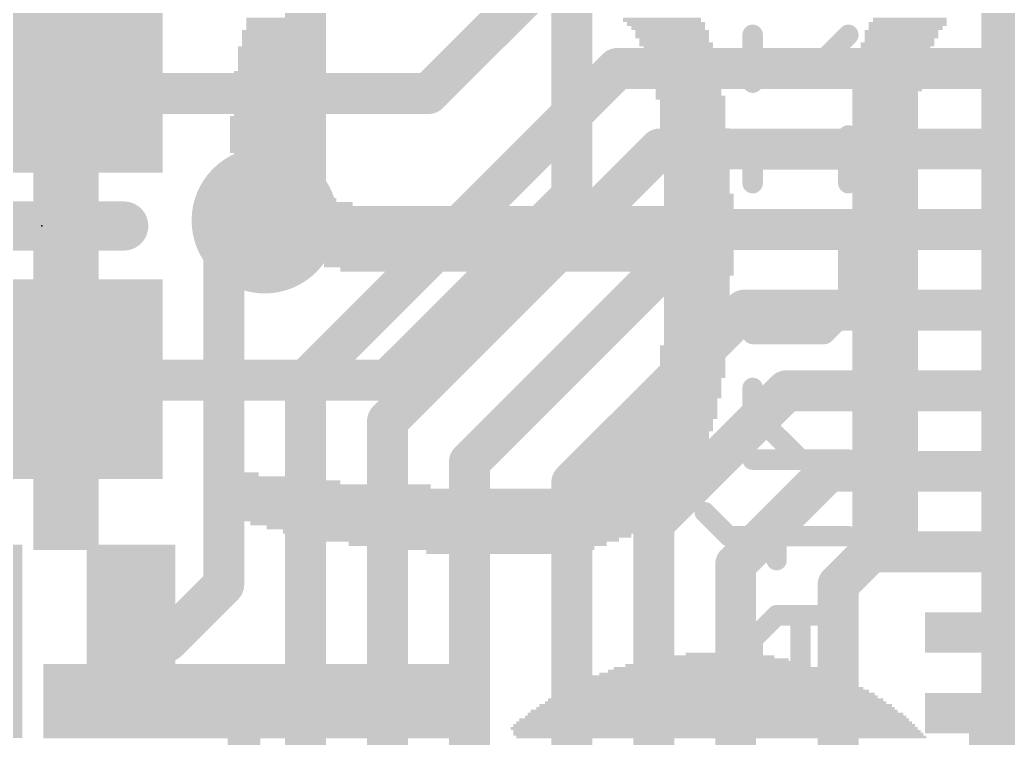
# Model space of a CAD drawing. Extents: x -0.4 to 51.3, y -0.4 to 23.4.
# Drawn here: x 14.23 to 20.36, y 8.45 to 12.9 of the extents above; entities that cross this region are included whole.
import ezdxf

# ---------------------------------------------------------------- set-up
doc = ezdxf.new("R2010")
doc.units = 0
for name, color, linetype in [('1', 12, 'CONTINUOUS'), ('16', 132, 'CONTINUOUS'), ('18', 110, 'CONTINUOUS'), ('21', 40, 'CONTINUOUS'), ('22', 6, 'CONTINUOUS'), ('23', 40, 'CONTINUOUS')]:
    doc.layers.add(name, color=color, linetype=linetype)

# ---------------------------------------------------------------- blocks, each defined once
blk = doc.blocks.new('RECT')
blk.add_solid([(-0.5, -0.5), (0.5, -0.5), (-0.5, 0.5), (0.5, 0.5)])
blk = doc.blocks.new('ROUNDV')
at = {"const_width": 0.5}
blk.add_lwpolyline([(0, -0.25, 1), (0, 0.25, 1), (0, -0.25)], format="xyb", dxfattribs=at)

msp = doc.modelspace()

# ---------------------------------------------------------------- linework, layer by layer
at = {"layer": '1', "const_width": 0.254}
for points in [[(16.764, 12.446), (17.46, 13.142)], [(14.366, 12.574), (13.843, 13.097)], [(14.366, 12.574), (14.494, 12.446)], [(17.9356, 12.6016), (16.002, 10.668)], [(20.2432, 12.6016), (17.9356, 12.6016)], [(14.494, 12.446), (16.764, 12.446)], [(18.1976, 12.1016), (16.51, 10.414)], [(20.2432, 12.1016), (18.1976, 12.1016)], [(15.494, 11.4046), (15.748, 11.6586)], [(17.018, 10.16), (18.4596, 11.6016)], [(18.4596, 11.6016), (20.2432, 11.6016)], [(15.494, 9.398), (15.494, 11.4046)], [(17.653, 10.033), (18.7216, 11.1016)], [(18.7216, 11.1016), (20.2432, 11.1016)], [(13.97, 10.674), (14.366, 10.674)], [(16.002, 10.668), (16.002, 4.826)], [(18.9836, 10.6016), (18.161, 9.779)], [(20.2432, 10.6016), (18.9836, 10.6016)], [(16.51, 10.414), (16.51, 5.08)], [(17.018, 5.334), (17.018, 10.16)], [(18.669, 9.525), (19.2456, 10.1016)], [(19.2456, 10.1016), (20.2432, 10.1016)], [(17.653, 5.461), (17.653, 10.033)], [(18.161, 9.779), (18.161, 5.715)], [(19.5076, 9.6016), (19.304, 9.398)], [(20.2432, 9.6016), (19.5076, 9.6016)], [(18.669, 5.969), (18.669, 9.525)], [(15.1431, 9.0471), (15.494, 9.398)], [(19.304, 9.398), (19.304, 6.477)], [(20.2432, 9.1016), (22.3096, 9.1016)], [(14.92, 9.0471), (15.1431, 9.0471)], [(20.2432, 8.6016), (20.2432, 7.6968)]]:
    msp.add_lwpolyline(points, dxfattribs=at)
at = {"layer": '1', "const_width": 0.127}
for points in [[(14.4109, 12.6189, 1), (14.3211, 12.5291)], [(17.9356, 12.6651, 1), (17.9356, 12.5381)], [(17.9805, 12.5567, 1), (17.8907, 12.6465)], [(20.2432, 12.5381, 1), (20.2432, 12.6651)], [(14.3211, 12.5291, 1), (14.4109, 12.6189)], [(14.494, 12.5095, 1), (14.494, 12.3825)], [(16.764, 12.3825, 1), (16.764, 12.5095)], [(14.4491, 12.4011, 1), (14.5389, 12.4909)], [(16.7191, 12.4909, 1), (16.8089, 12.4011)], [(18.1976, 12.1651, 1), (18.1976, 12.0381)], [(18.2425, 12.0567, 1), (18.1527, 12.1465)], [(20.2432, 12.0381, 1), (20.2432, 12.1651)], [(15.7929, 11.6137, 1), (15.7031, 11.7035)], [(18.4596, 11.6651, 1), (18.4596, 11.5381)], [(18.5045, 11.5567, 1), (18.4147, 11.6465)], [(20.2432, 11.5381, 1), (20.2432, 11.6651)], [(15.5575, 11.4046, 1), (15.4305, 11.4046)], [(15.4491, 11.4495, 1), (15.5389, 11.3597)], [(18.7216, 11.1651, 1), (18.7216, 11.0381)], [(18.7665, 11.0567, 1), (18.6767, 11.1465)], [(20.2432, 11.0381, 1), (20.2432, 11.1651)], [(14.366, 10.6105, 1), (14.366, 10.7375)], [(16.0655, 10.668, 1), (15.9385, 10.668)], [(15.9571, 10.7129, 1), (16.0469, 10.6231)], [(18.9836, 10.6651, 1), (18.9836, 10.5381)], [(19.0285, 10.5567, 1), (18.9387, 10.6465)], [(20.2432, 10.5381, 1), (20.2432, 10.6651)], [(16.5735, 10.414, 1), (16.4465, 10.414)], [(16.4651, 10.4589, 1), (16.5549, 10.3691)], [(17.0815, 10.16, 1), (16.9545, 10.16)], [(16.9731, 10.2049, 1), (17.0629, 10.1151)], [(19.2456, 10.1651, 1), (19.2456, 10.0381)], [(19.2905, 10.0567, 1), (19.2007, 10.1465)], [(20.2432, 10.0381, 1), (20.2432, 10.1651)], [(17.7165, 10.033, 1), (17.5895, 10.033)], [(17.6081, 10.0779, 1), (17.6979, 9.9881)], [(18.2245, 9.779, 1), (18.0975, 9.779)], [(18.1161, 9.8239, 1), (18.2059, 9.7341)], [(19.5076, 9.6651, 1), (19.5076, 9.5381)], [(19.5525, 9.5567, 1), (19.4627, 9.6465)], [(20.2432, 9.5381, 1), (20.2432, 9.6651)], [(18.7325, 9.525, 1), (18.6055, 9.525)], [(18.6241, 9.5699, 1), (18.7139, 9.4801)], [(15.5389, 9.3531, 1), (15.4491, 9.4429)], [(19.3675, 9.398, 1), (19.2405, 9.398)], [(19.2591, 9.4429, 1), (19.3489, 9.3531)], [(15.4305, 9.398, 1), (15.5575, 9.398)], [(20.2432, 9.1651, 1), (20.2432, 9.0381)], [(14.92, 9.1106, 1), (14.92, 8.9836)], [(15.0982, 9.092, 1), (15.188, 9.0022)], [(15.1431, 8.9836, 1), (15.1431, 9.1106)], [(20.3067, 8.6016, 1), (20.1797, 8.6016)]]:
    msp.add_lwpolyline(points, format="xyb", dxfattribs=at)
at = {"layer": '16', "const_width": 0.254}
for points in [[(16.002, 17.018), (16.002, 11.9126)], [(17.653, 11.811), (17.653, 16.891)], [(20.32, 14.986), (20.32, 7.62)], [(16.002, 11.9126), (15.748, 11.6586)], [(16.51, 10.668), (17.653, 11.811)], [(14.224, 10.668), (13.335, 11.557)], [(16.51, 10.668), (14.224, 10.668)]]:
    msp.add_lwpolyline(points, dxfattribs=at)
at = {"layer": '16', "const_width": 0.127}
for points in [[(16.0469, 11.8677, 1), (15.9571, 11.9575)], [(15.9385, 11.9126, 1), (16.0655, 11.9126)], [(17.6979, 11.7661, 1), (17.6081, 11.8559)], [(17.5895, 11.811, 1), (17.7165, 11.811)], [(15.7031, 11.7035, 1), (15.7929, 11.6137)], [(14.224, 10.7315, 1), (14.224, 10.6045)], [(16.51, 10.6045, 1), (16.51, 10.7315)], [(14.1791, 10.6231, 1), (14.2689, 10.7129)], [(16.4651, 10.7129, 1), (16.5549, 10.6231)]]:
    msp.add_lwpolyline(points, format="xyb", dxfattribs=at)
at = {"layer": '21'}
for points, const_width in [([(18.7743, 12.5133), (18.7743, 12.8098)], 0.127), ([(19.2192, 12.6615), (19.3675, 12.8098)], 0.127), ([(18.626, 12.6615), (19.2192, 12.6615)], 0.127), ([(19.3675, 11.8896), (19.3675, 12.1862)], 0.127), ([(18.3294, 12.0379), (18.4777, 12.0379)], 0.127), ([(18.7743, 11.8896), (18.7743, 12.0379)], 0.127), ([(18.7743, 12.0379), (19.3675, 12.0379)], 0.127), ([(14.874, 11.624), (13.858, 11.624)], 0.3048), ([(19.3675, 11.5472), (18.7743, 11.5472)], 0.127), ([(19.3675, 11.1023), (19.3675, 11.5472)], 0.127), ([(19.2192, 10.9541), (19.3675, 11.1023)], 0.127), ([(18.7743, 10.9541), (19.2192, 10.9541)], 0.127), ([(18.7743, 10.471), (18.7743, 10.6193)], 0.127), ([(19.0709, 10.1745), (18.7743, 10.471)], 0.127), ([(19.3675, 10.1745), (18.7743, 10.1745)], 0.127), ([(18.626, 9.6991), (18.4777, 9.8474)], 0.127), ([(18.9226, 9.5508), (18.9226, 9.8474)], 0.127), ([(19.3675, 9.6991), (18.626, 9.6991)], 0.127), ([(18.7743, 9.0601), (18.9226, 9.2084)], 0.127), ([(18.9226, 9.2084), (19.3675, 9.2084)], 0.127), ([(19.0709, 8.7636), (19.0709, 9.2084)], 0.127), ([(19.3675, 9.2084), (19.3675, 8.7636)], 0.127), ([(18.7743, 8.7636), (18.7743, 9.0601)], 0.127), ([(19.2192, 8.6153), (19.0709, 8.7636)], 0.127), ([(19.3675, 8.7636), (19.2192, 8.6153)], 0.127), ([(15.62, 6.947), (15.62, 8.547)], 0.2032)]:
    msp.add_lwpolyline(points, dxfattribs=dict(at, const_width=const_width))
for points, const_width in [([(18.8061, 12.8098, 1), (18.7426, 12.8098)], 0.0635), ([(19.39, 12.7874, 1), (19.345, 12.8323)], 0.0635), ([(18.626, 12.6933, 1), (18.626, 12.6298)], 0.0635), ([(19.1968, 12.684, 1), (19.2417, 12.6391)], 0.0635), ([(19.2192, 12.6298, 1), (19.2192, 12.6933)], 0.0635), ([(18.7426, 12.5133, 1), (18.8061, 12.5133)], 0.0635), ([(19.3992, 12.1862, 1), (19.3358, 12.1862)], 0.0635), ([(18.3294, 12.0696, 1), (18.3294, 12.0061)], 0.0635), ([(18.4777, 12.0061, 1), (18.4777, 12.0696)], 0.0635), ([(18.8061, 12.0379, 1), (18.7426, 12.0379)], 0.0635), ([(18.7743, 12.0696, 1), (18.7743, 12.0061)], 0.0635), ([(19.3675, 12.0061, 1), (19.3675, 12.0696)], 0.0635), ([(18.7426, 11.8896, 1), (18.8061, 11.8896)], 0.0635), ([(19.3358, 11.8896, 1), (19.3992, 11.8896)], 0.0635), ([(14.874, 11.5478, 1), (14.874, 11.7002)], 0.1524), ([(18.7743, 11.579, 1), (18.7743, 11.5155)], 0.0635), ([(19.3992, 11.5472, 1), (19.3358, 11.5472)], 0.0635), ([(19.3675, 11.5155, 1), (19.3675, 11.579)], 0.0635), ([(19.39, 11.0799, 1), (19.345, 11.1248)], 0.0635), ([(19.3358, 11.1023, 1), (19.3992, 11.1023)], 0.0635), ([(18.7743, 10.9858, 1), (18.7743, 10.9223)], 0.0635), ([(19.1968, 10.9765, 1), (19.2417, 10.9316)], 0.0635), ([(19.2192, 10.9223, 1), (19.2192, 10.9858)], 0.0635), ([(18.8061, 10.6193, 1), (18.7426, 10.6193)], 0.0635), ([(18.7426, 10.471, 1), (18.8061, 10.471)], 0.0635), ([(18.7968, 10.4935, 1), (18.7519, 10.4486)], 0.0635), ([(18.7743, 10.2062, 1), (18.7743, 10.1427)], 0.0635), ([(19.3675, 10.1427, 1), (19.3675, 10.2062)], 0.0635), ([(19.0485, 10.152, 1), (19.0934, 10.1969)], 0.0635), ([(18.5002, 9.8698, 1), (18.4553, 9.8249)], 0.0635), ([(18.9544, 9.8474, 1), (18.8909, 9.8474)], 0.0635), ([(18.626, 9.7308, 1), (18.626, 9.6673)], 0.0635), ([(18.6036, 9.6766, 1), (18.6485, 9.7215)], 0.0635), ([(19.3675, 9.6673, 1), (19.3675, 9.7308)], 0.0635), ([(18.8909, 9.5508, 1), (18.9544, 9.5508)], 0.0635), ([(18.9226, 9.2402, 1), (18.9226, 9.1767)], 0.0635), ([(18.9451, 9.186, 1), (18.9002, 9.2309)], 0.0635), ([(19.1027, 9.2084, 1), (19.0392, 9.2084)], 0.0635), ([(19.3992, 9.2084, 1), (19.3358, 9.2084)], 0.0635), ([(19.3675, 9.1767, 1), (19.3675, 9.2402)], 0.0635), ([(18.8061, 9.0601, 1), (18.7426, 9.0601)], 0.0635), ([(18.7519, 9.0826, 1), (18.7968, 9.0377)], 0.0635), ([(18.7426, 8.7636, 1), (18.8061, 8.7636)], 0.0635), ([(19.0934, 8.786, 1), (19.0485, 8.7411)], 0.0635), ([(19.0392, 8.7636, 1), (19.1027, 8.7636)], 0.0635), ([(19.3358, 8.7636, 1), (19.3992, 8.7636)], 0.0635), ([(19.39, 8.7411, 1), (19.345, 8.786)], 0.0635), ([(15.6708, 8.547, 1), (15.5692, 8.547)], 0.1016), ([(19.1968, 8.6377, 1), (19.2417, 8.5928)], 0.0635), ([(19.1968, 8.5928, 1), (19.2417, 8.6377)], 0.0635)]:
    msp.add_lwpolyline(points, format="xyb", dxfattribs=dict(at, const_width=const_width))
at = {"layer": '23'}
msp.add_point((14.366, 11.624), dxfattribs=at)

# ---------------------------------------------------------------- block references
at = {"layer": '1'}
for p, xscale, yscale, rotation in [((14.366, 12.574), 1.24, 1.5, 270), ((14.366, 10.674), 1.24, 1.5, 270), ((13.97, 9.0471), 0.55, 1.2, 180), ((14.92, 9.0471), 0.55, 1.2, 180)]:
    msp.add_blockref('RECT', p, dxfattribs=dict(at, xscale=xscale, yscale=yscale, rotation=rotation))
at = {"layer": '1', "xscale": 0.8, "yscale": 0.25}
for p in [(20.2432, 12.6016), (20.2432, 12.1016), (20.2432, 11.6016), (20.2432, 11.1016), (20.2432, 10.6016), (20.2432, 10.1016), (20.2432, 9.6016), (20.2432, 9.1016), (20.2432, 8.6016)]:
    msp.add_blockref('RECT', p, dxfattribs=at)
at = {"layer": '18', "xscale": 0.9064, "yscale": 0.9064}
msp.add_blockref('ROUNDV', (15.748, 11.6586), dxfattribs=at)
msp.add_blockref('ROUNDV', (15.748, 11.6586), dxfattribs=at)
at = {"layer": '22', "rotation": 180}
for p, xscale, yscale in [((14.2748, 12.9032), 0.889, 0.0254), ((14.3002, 12.8778), 0.8382, 0.0254), ((15.875, 12.9032), 0.4826, 0.0254), ((15.8623, 12.8778), 0.4572, 0.0254), ((18.2118, 12.9032), 0.4826, 0.0254), ((18.2372, 12.8778), 0.4826, 0.0254), ((19.7358, 12.8778), 0.4826, 0.0254), ((19.7485, 12.9032), 0.4572, 0.0254), ((14.3256, 12.8524), 0.7874, 0.0254), ((14.351, 12.827), 0.7366, 0.0254), ((14.3891, 12.8016), 0.6604, 0.0254), ((15.8369, 12.827), 0.4572, 0.0254), ((15.8369, 12.8016), 0.4572, 0.0254), ((15.8623, 12.8524), 0.4572, 0.0254), ((18.2499, 12.8524), 0.4572, 0.0254), ((18.2753, 12.827), 0.4572, 0.0254), ((18.2753, 12.8016), 0.4572, 0.0254), ((19.6977, 12.827), 0.4572, 0.0254), ((19.6977, 12.8016), 0.4572, 0.0254), ((19.7231, 12.8524), 0.4572, 0.0254), ((14.4145, 12.7762), 0.6096, 0.0254), ((14.4399, 12.7508), 0.5588, 0.0254), ((15.8242, 12.7762), 0.4318, 0.0254), ((15.8242, 12.7508), 0.4318, 0.0254), ((18.288, 12.7762), 0.4318, 0.0254), ((18.3007, 12.7508), 0.4572, 0.0254), ((19.6723, 12.7508), 0.4572, 0.0254), ((19.685, 12.7762), 0.4318, 0.0254), ((14.4653, 12.7254), 0.508, 0.0254), ((14.4907, 12.7), 0.4572, 0.0254), ((15.7988, 12.7254), 0.4318, 0.0254), ((15.7988, 12.7), 0.4318, 0.0254), ((18.3134, 12.7254), 0.4318, 0.0254), ((18.3134, 12.7), 0.4318, 0.0254), ((19.6596, 12.7254), 0.4318, 0.0254), ((19.6596, 12.7), 0.4318, 0.0254), ((14.5161, 12.6746), 0.4064, 0.0254), ((14.5161, 12.6492), 0.4064, 0.0254), ((14.5161, 12.6238), 0.4064, 0.0254), ((15.7988, 12.6746), 0.4318, 0.0254), ((15.7861, 12.6492), 0.4064, 0.0254), ((15.7861, 12.6238), 0.4064, 0.0254), ((18.3261, 12.6746), 0.4064, 0.0254), ((18.3388, 12.6492), 0.4318, 0.0254), ((18.3388, 12.6238), 0.4318, 0.0254), ((19.6342, 12.6492), 0.4318, 0.0254), ((19.6342, 12.6238), 0.4318, 0.0254), ((19.6469, 12.6746), 0.4064, 0.0254), ((14.5161, 12.5984), 0.4064, 0.0254), ((14.5161, 12.573), 0.4064, 0.0254), ((15.7734, 12.573), 0.4318, 0.0254), ((15.7861, 12.5984), 0.4064, 0.0254), ((18.3515, 12.5984), 0.4064, 0.0254), ((18.3515, 12.573), 0.4064, 0.0254), ((19.6215, 12.5984), 0.4064, 0.0254), ((19.6215, 12.573), 0.4064, 0.0254), ((14.5161, 12.5476), 0.4064, 0.0254), ((14.5161, 12.5222), 0.4064, 0.0254), ((14.5161, 12.4968), 0.4064, 0.0254), ((15.7734, 12.5476), 0.4318, 0.0254), ((15.7734, 12.5222), 0.4318, 0.0254), ((15.7607, 12.4968), 0.4064, 0.0254), ((18.3642, 12.5476), 0.4318, 0.0254), ((18.3769, 12.5222), 0.4064, 0.0254), ((18.3769, 12.4968), 0.4064, 0.0254), ((19.6088, 12.5476), 0.4318, 0.0254), ((19.6088, 12.5222), 0.4318, 0.0254), ((19.6088, 12.4968), 0.4318, 0.0254), ((14.5161, 12.4714), 0.4064, 0.0254), ((14.5161, 12.446), 0.4064, 0.0254), ((15.7607, 12.4714), 0.4064, 0.0254), ((15.7607, 12.446), 0.4064, 0.0254), ((18.3769, 12.4714), 0.4064, 0.0254), ((18.3769, 12.446), 0.4064, 0.0254), ((19.6088, 12.4714), 0.4318, 0.0254), ((19.5961, 12.446), 0.4064, 0.0254), ((14.5161, 12.4206), 0.4064, 0.0254), ((14.5161, 12.3952), 0.4064, 0.0254), ((15.7607, 12.4206), 0.4064, 0.0254), ((15.7607, 12.3952), 0.4064, 0.0254), ((18.3896, 12.4206), 0.4318, 0.0254), ((18.4023, 12.3952), 0.4064, 0.0254), ((19.5961, 12.4206), 0.4064, 0.0254), ((19.5961, 12.3952), 0.4064, 0.0254), ((14.5161, 12.3698), 0.4064, 0.0254), ((14.5161, 12.3444), 0.4064, 0.0254), ((14.5161, 12.319), 0.4064, 0.0254), ((15.7607, 12.3698), 0.4064, 0.0254), ((15.7607, 12.3444), 0.4064, 0.0254), ((15.7607, 12.319), 0.4064, 0.0254), ((18.4023, 12.3698), 0.4064, 0.0254), ((18.4023, 12.3444), 0.4064, 0.0254), ((18.4023, 12.319), 0.4064, 0.0254), ((19.5961, 12.3698), 0.4064, 0.0254), ((19.5961, 12.3444), 0.4064, 0.0254), ((19.5961, 12.319), 0.4064, 0.0254), ((14.5161, 12.2936), 0.4064, 0.0254), ((14.5161, 12.2682), 0.4064, 0.0254), ((15.748, 12.2936), 0.4318, 0.0254), ((15.748, 12.2682), 0.4318, 0.0254), ((18.4023, 12.2936), 0.4064, 0.0254), ((18.4023, 12.2682), 0.4064, 0.0254), ((19.5961, 12.2936), 0.4064, 0.0254), ((19.5961, 12.2682), 0.4064, 0.0254), ((14.5161, 12.2428), 0.4064, 0.0254), ((14.5161, 12.2174), 0.4064, 0.0254), ((14.5161, 12.192), 0.4064, 0.0254), ((15.748, 12.2428), 0.4318, 0.0254), ((15.748, 12.2174), 0.4318, 0.0254), ((15.748, 12.192), 0.4318, 0.0254), ((18.4023, 12.2428), 0.4064, 0.0254), ((18.415, 12.2174), 0.4318, 0.0254), ((18.4277, 12.192), 0.4064, 0.0254), ((19.5961, 12.2428), 0.4064, 0.0254), ((19.5961, 12.2174), 0.4064, 0.0254), ((19.5961, 12.192), 0.4064, 0.0254), ((14.5161, 12.1666), 0.4064, 0.0254), ((14.5161, 12.1412), 0.4064, 0.0254), ((15.748, 12.1666), 0.4318, 0.0254), ((15.748, 12.1412), 0.4318, 0.0254), ((18.4277, 12.1666), 0.4064, 0.0254), ((18.4277, 12.1412), 0.4064, 0.0254), ((19.5961, 12.1666), 0.4064, 0.0254), ((19.5961, 12.1412), 0.4064, 0.0254), ((14.5161, 12.1158), 0.4064, 0.0254), ((14.5161, 12.0904), 0.4064, 0.0254), ((14.5161, 12.065), 0.4064, 0.0254), ((15.748, 12.1158), 0.4318, 0.0254), ((15.748, 12.0904), 0.4318, 0.0254), ((15.7607, 12.065), 0.4064, 0.0254), ((18.4277, 12.1158), 0.4064, 0.0254), ((18.4277, 12.0904), 0.4064, 0.0254), ((18.4277, 12.065), 0.4064, 0.0254), ((19.5961, 12.1158), 0.4064, 0.0254), ((19.5961, 12.0904), 0.4064, 0.0254), ((19.5961, 12.065), 0.4064, 0.0254), ((14.5161, 12.0396), 0.4064, 0.0254), ((14.5161, 12.0142), 0.4064, 0.0254), ((15.7607, 12.0396), 0.4064, 0.0254), ((15.7607, 12.0142), 0.4064, 0.0254), ((18.4277, 12.0396), 0.4064, 0.0254), ((18.4277, 12.0142), 0.4064, 0.0254), ((19.5961, 12.0396), 0.4064, 0.0254), ((19.5961, 12.0142), 0.4064, 0.0254), ((14.5161, 11.9888), 0.4064, 0.0254), ((14.5161, 11.9634), 0.4064, 0.0254), ((15.7734, 11.9888), 0.4318, 0.0254), ((15.7734, 11.9634), 0.4318, 0.0254), ((18.4277, 11.9888), 0.4064, 0.0254), ((18.4277, 11.9634), 0.4064, 0.0254), ((19.5961, 11.9888), 0.4064, 0.0254), ((19.5961, 11.9634), 0.4064, 0.0254), ((14.5161, 11.938), 0.4064, 0.0254), ((14.5161, 11.9126), 0.4064, 0.0254), ((14.5161, 11.8872), 0.4064, 0.0254), ((15.7861, 11.938), 0.4572, 0.0254), ((15.7861, 11.9126), 0.4572, 0.0254), ((15.8115, 11.8872), 0.4572, 0.0254), ((18.4277, 11.938), 0.4064, 0.0254), ((18.4277, 11.9126), 0.4064, 0.0254), ((18.4277, 11.8872), 0.4064, 0.0254), ((19.5961, 11.938), 0.4064, 0.0254), ((19.5961, 11.9126), 0.4064, 0.0254), ((19.5961, 11.8872), 0.4064, 0.0254), ((14.5161, 11.8618), 0.4064, 0.0254), ((14.5161, 11.8364), 0.4064, 0.0254), ((15.8242, 11.8618), 0.4826, 0.0254), ((15.8369, 11.8364), 0.508, 0.0254), ((18.4277, 11.8618), 0.4064, 0.0254), ((18.4277, 11.8364), 0.4064, 0.0254), ((19.5961, 11.8618), 0.4064, 0.0254), ((19.5961, 11.8364), 0.4064, 0.0254), ((14.5161, 11.811), 0.4064, 0.0254), ((14.5161, 11.7856), 0.4064, 0.0254), ((14.5161, 11.7602), 0.4064, 0.0254), ((15.875, 11.811), 0.5334, 0.0254), ((15.9004, 11.7856), 0.5842, 0.0254), ((15.9512, 11.7602), 0.6858, 0.0254), ((18.4404, 11.811), 0.4318, 0.0254), ((18.4404, 11.7856), 0.4318, 0.0254), ((18.4404, 11.7602), 0.4318, 0.0254), ((19.5961, 11.811), 0.4064, 0.0254), ((19.5961, 11.7856), 0.4064, 0.0254), ((19.5961, 11.7602), 0.4064, 0.0254), ((14.5161, 11.7348), 0.4064, 0.0254), ((14.5161, 11.7094), 0.4064, 0.0254), ((17.145, 11.7348), 3.0226, 0.0254), ((17.145, 11.7094), 3.0226, 0.0254), ((19.5961, 11.7348), 0.4064, 0.0254), ((19.5961, 11.7094), 0.4064, 0.0254), ((14.5161, 11.684), 0.4064, 0.0254), ((14.5161, 11.6586), 0.4064, 0.0254), ((17.1577, 11.684), 2.9972, 0.0254), ((17.1577, 11.6586), 2.9972, 0.0254), ((19.5961, 11.684), 0.4064, 0.0254), ((19.5961, 11.6586), 0.4064, 0.0254), ((14.5161, 11.6332), 0.4064, 0.0254), ((14.5161, 11.6078), 0.4064, 0.0254), ((14.5161, 11.5824), 0.4064, 0.0254), ((17.1704, 11.6332), 2.9718, 0.0254), ((17.1831, 11.6078), 2.9464, 0.0254), ((17.1958, 11.5824), 2.921, 0.0254), ((19.5961, 11.6332), 0.4064, 0.0254), ((19.5961, 11.6078), 0.4064, 0.0254), ((19.5961, 11.5824), 0.4064, 0.0254), ((14.5161, 11.557), 0.4064, 0.0254), ((14.5161, 11.5316), 0.4064, 0.0254), ((17.2085, 11.557), 2.8956, 0.0254), ((17.2212, 11.5316), 2.8702, 0.0254), ((19.5961, 11.557), 0.4064, 0.0254), ((19.5961, 11.5316), 0.4064, 0.0254), ((14.5161, 11.5062), 0.4064, 0.0254), ((14.5161, 11.4808), 0.4064, 0.0254), ((14.5161, 11.4554), 0.4064, 0.0254), ((17.2339, 11.5062), 2.8448, 0.0254), ((17.2593, 11.4808), 2.794, 0.0254), ((17.2847, 11.4554), 2.7432, 0.0254), ((19.5961, 11.5062), 0.4064, 0.0254), ((19.5961, 11.4808), 0.4064, 0.0254), ((19.5961, 11.4554), 0.4064, 0.0254), ((14.5161, 11.43), 0.4064, 0.0254), ((14.5161, 11.4046), 0.4064, 0.0254), ((17.3101, 11.43), 2.6924, 0.0254), ((17.3355, 11.4046), 2.6416, 0.0254), ((19.5961, 11.43), 0.4064, 0.0254), ((19.5961, 11.4046), 0.4064, 0.0254), ((14.5161, 11.3792), 0.4064, 0.0254), ((14.5161, 11.3538), 0.4064, 0.0254), ((14.5161, 11.3284), 0.4064, 0.0254), ((17.3863, 11.3792), 2.54, 0.0254), ((17.4371, 11.3538), 2.4384, 0.0254), ((18.4404, 11.3284), 0.4318, 0.0254), ((19.5961, 11.3792), 0.4064, 0.0254), ((19.5961, 11.3538), 0.4064, 0.0254), ((19.5961, 11.3284), 0.4064, 0.0254), ((14.5161, 11.303), 0.4064, 0.0254), ((14.5161, 11.2776), 0.4064, 0.0254), ((18.4277, 11.303), 0.4064, 0.0254), ((18.4277, 11.2776), 0.4064, 0.0254), ((19.5961, 11.303), 0.4064, 0.0254), ((19.5961, 11.2776), 0.4064, 0.0254), ((14.5161, 11.2522), 0.4064, 0.0254), ((14.5161, 11.2268), 0.4064, 0.0254), ((18.4277, 11.2522), 0.4064, 0.0254), ((18.4277, 11.2268), 0.4064, 0.0254), ((19.5961, 11.2522), 0.4064, 0.0254), ((19.5961, 11.2268), 0.4064, 0.0254), ((14.5161, 11.2014), 0.4064, 0.0254), ((14.5161, 11.176), 0.4064, 0.0254), ((14.5161, 11.1506), 0.4064, 0.0254), ((18.4277, 11.2014), 0.4064, 0.0254), ((18.4277, 11.176), 0.4064, 0.0254), ((18.4277, 11.1506), 0.4064, 0.0254), ((19.5961, 11.2014), 0.4064, 0.0254), ((19.5961, 11.176), 0.4064, 0.0254), ((19.5961, 11.1506), 0.4064, 0.0254), ((14.5161, 11.1252), 0.4064, 0.0254), ((14.5161, 11.0998), 0.4064, 0.0254), ((18.4277, 11.1252), 0.4064, 0.0254), ((18.4277, 11.0998), 0.4064, 0.0254), ((19.5961, 11.1252), 0.4064, 0.0254), ((19.5961, 11.0998), 0.4064, 0.0254), ((14.5161, 11.0744), 0.4064, 0.0254), ((14.5161, 11.049), 0.4064, 0.0254), ((14.5161, 11.0236), 0.4064, 0.0254), ((18.4277, 11.0744), 0.4064, 0.0254), ((18.4277, 11.049), 0.4064, 0.0254), ((18.4277, 11.0236), 0.4064, 0.0254), ((19.5961, 11.0744), 0.4064, 0.0254), ((19.5961, 11.049), 0.4064, 0.0254), ((19.5961, 11.0236), 0.4064, 0.0254), ((14.5161, 10.9982), 0.4064, 0.0254), ((14.5161, 10.9728), 0.4064, 0.0254), ((18.4277, 10.9982), 0.4064, 0.0254), ((18.4277, 10.9728), 0.4064, 0.0254), ((19.5961, 10.9982), 0.4064, 0.0254), ((19.5961, 10.9728), 0.4064, 0.0254), ((14.5161, 10.9474), 0.4064, 0.0254), ((14.5161, 10.922), 0.4064, 0.0254), ((18.4277, 10.9474), 0.4064, 0.0254), ((18.4277, 10.922), 0.4064, 0.0254), ((19.5961, 10.9474), 0.4064, 0.0254), ((19.5961, 10.922), 0.4064, 0.0254), ((14.5161, 10.8966), 0.4064, 0.0254), ((14.5161, 10.8712), 0.4064, 0.0254), ((14.5161, 10.8458), 0.4064, 0.0254), ((18.4023, 10.8712), 0.4064, 0.0254), ((18.4023, 10.8458), 0.4064, 0.0254), ((18.4277, 10.8966), 0.4064, 0.0254), ((19.5961, 10.8966), 0.4064, 0.0254), ((19.5961, 10.8712), 0.4064, 0.0254), ((19.5961, 10.8458), 0.4064, 0.0254), ((14.5161, 10.8204), 0.4064, 0.0254), ((14.5161, 10.795), 0.4064, 0.0254), ((18.4023, 10.8204), 0.4064, 0.0254), ((18.4023, 10.795), 0.4064, 0.0254), ((19.5961, 10.8204), 0.4064, 0.0254), ((19.5961, 10.795), 0.4064, 0.0254), ((14.5161, 10.7696), 0.4064, 0.0254), ((14.5161, 10.7442), 0.4064, 0.0254), ((14.5161, 10.7188), 0.4064, 0.0254), ((18.4023, 10.7696), 0.4064, 0.0254), ((18.4023, 10.7442), 0.4064, 0.0254), ((18.4023, 10.7188), 0.4064, 0.0254), ((19.5961, 10.7696), 0.4064, 0.0254), ((19.5961, 10.7442), 0.4064, 0.0254), ((19.5961, 10.7188), 0.4064, 0.0254), ((14.5161, 10.6934), 0.4064, 0.0254), ((14.5161, 10.668), 0.4064, 0.0254), ((18.3769, 10.668), 0.4064, 0.0254), ((18.4023, 10.6934), 0.4064, 0.0254), ((19.5961, 10.6934), 0.4064, 0.0254), ((19.5961, 10.668), 0.4064, 0.0254), ((14.5161, 10.6426), 0.4064, 0.0254), ((14.5161, 10.6172), 0.4064, 0.0254), ((18.3769, 10.6426), 0.4064, 0.0254), ((18.3769, 10.6172), 0.4064, 0.0254), ((19.5961, 10.6426), 0.4064, 0.0254), ((19.5961, 10.6172), 0.4064, 0.0254), ((14.5161, 10.5918), 0.4064, 0.0254), ((14.5161, 10.5664), 0.4064, 0.0254), ((14.5161, 10.541), 0.4064, 0.0254), ((18.3642, 10.5664), 0.4318, 0.0254), ((18.3515, 10.541), 0.4064, 0.0254), ((18.3769, 10.5918), 0.4064, 0.0254), ((19.5961, 10.5918), 0.4064, 0.0254), ((19.5961, 10.5664), 0.4064, 0.0254), ((19.5961, 10.541), 0.4064, 0.0254), ((14.5161, 10.5156), 0.4064, 0.0254), ((14.5161, 10.4902), 0.4064, 0.0254), ((18.3515, 10.5156), 0.4064, 0.0254), ((18.3515, 10.4902), 0.4064, 0.0254), ((19.5961, 10.5156), 0.4064, 0.0254), ((19.5961, 10.4902), 0.4064, 0.0254), ((14.5161, 10.4648), 0.4064, 0.0254), ((14.5161, 10.4394), 0.4064, 0.0254), ((14.5161, 10.414), 0.4064, 0.0254), ((18.3388, 10.4648), 0.4318, 0.0254), ((18.3388, 10.4394), 0.4318, 0.0254), ((18.3261, 10.414), 0.4064, 0.0254), ((19.5961, 10.4648), 0.4064, 0.0254), ((19.5961, 10.4394), 0.4064, 0.0254), ((19.5961, 10.414), 0.4064, 0.0254), ((14.5161, 10.3886), 0.4064, 0.0254), ((14.5161, 10.3632), 0.4064, 0.0254), ((18.3134, 10.3886), 0.4318, 0.0254), ((18.3134, 10.3632), 0.4318, 0.0254), ((19.5961, 10.3886), 0.4064, 0.0254), ((19.5961, 10.3632), 0.4064, 0.0254), ((14.5161, 10.3378), 0.4064, 0.0254), ((14.5161, 10.3124), 0.4064, 0.0254), ((14.5161, 10.287), 0.4064, 0.0254), ((18.2753, 10.287), 0.4572, 0.0254), ((18.288, 10.3378), 0.4318, 0.0254), ((18.288, 10.3124), 0.4318, 0.0254), ((19.5961, 10.3378), 0.4064, 0.0254), ((19.5961, 10.3124), 0.4064, 0.0254), ((19.5961, 10.287), 0.4064, 0.0254), ((14.5161, 10.2616), 0.4064, 0.0254), ((14.5161, 10.2362), 0.4064, 0.0254), ((18.2499, 10.2616), 0.4572, 0.0254), ((18.2499, 10.2362), 0.4572, 0.0254), ((19.5961, 10.2616), 0.4064, 0.0254), ((19.5961, 10.2362), 0.4064, 0.0254), ((14.5161, 10.2108), 0.4064, 0.0254), ((14.5161, 10.1854), 0.4064, 0.0254), ((18.2118, 10.1854), 0.4826, 0.0254), ((18.2372, 10.2108), 0.4826, 0.0254), ((19.5961, 10.2108), 0.4064, 0.0254), ((19.5961, 10.1854), 0.4064, 0.0254), ((14.5161, 10.16), 0.4064, 0.0254), ((14.5161, 10.1346), 0.4064, 0.0254), ((14.5161, 10.1092), 0.4064, 0.0254), ((18.1483, 10.1092), 0.5588, 0.0254), ((18.1737, 10.1346), 0.508, 0.0254), ((18.1991, 10.16), 0.508, 0.0254), ((19.5961, 10.16), 0.4064, 0.0254), ((19.5961, 10.1346), 0.4064, 0.0254), ((19.5961, 10.1092), 0.4064, 0.0254), ((14.5161, 10.0838), 0.4064, 0.0254), ((14.5161, 10.0584), 0.4064, 0.0254), ((15.6591, 10.0838), 0.1016, 0.0254), ((15.7734, 10.0584), 0.3302, 0.0254), ((18.0848, 10.0584), 0.635, 0.0254), ((18.1102, 10.0838), 0.5842, 0.0254), ((19.5961, 10.0838), 0.4064, 0.0254), ((19.5961, 10.0584), 0.4064, 0.0254), ((14.5161, 10.033), 0.4064, 0.0254), ((14.5161, 10.0076), 0.4064, 0.0254), ((14.5161, 9.9822), 0.4064, 0.0254), ((15.9131, 10.033), 0.6096, 0.0254), ((16.1925, 10.0076), 1.1684, 0.0254), ((16.9799, 9.9822), 2.7432, 0.0254), ((17.9578, 10.0076), 0.8382, 0.0254), ((18.034, 10.033), 0.6858, 0.0254), ((19.5961, 10.033), 0.4064, 0.0254), ((19.5961, 10.0076), 0.4064, 0.0254), ((19.5961, 9.9822), 0.4064, 0.0254), ((14.5161, 9.9568), 0.4064, 0.0254), ((14.5161, 9.9314), 0.4064, 0.0254), ((16.9672, 9.9568), 2.7178, 0.0254), ((16.9545, 9.9314), 2.6924, 0.0254), ((19.5961, 9.9568), 0.4064, 0.0254), ((19.5961, 9.9314), 0.4064, 0.0254), ((14.5161, 9.906), 0.4064, 0.0254), ((14.5161, 9.8806), 0.4064, 0.0254), ((16.9545, 9.906), 2.6924, 0.0254), ((16.9418, 9.8806), 2.667, 0.0254), ((19.5961, 9.906), 0.4064, 0.0254), ((19.5961, 9.8806), 0.4064, 0.0254), ((14.5161, 9.8552), 0.4064, 0.0254), ((14.5161, 9.8298), 0.4064, 0.0254), ((14.5161, 9.8044), 0.4064, 0.0254), ((16.9291, 9.8552), 2.6416, 0.0254), ((16.9164, 9.8298), 2.6162, 0.0254), ((16.891, 9.8044), 2.5654, 0.0254), ((19.5961, 9.8552), 0.4064, 0.0254), ((19.5961, 9.8298), 0.4064, 0.0254), ((19.5961, 9.8044), 0.4064, 0.0254), ((14.5161, 9.779), 0.4064, 0.0254), ((14.5161, 9.7536), 0.4064, 0.0254), ((16.9037, 9.779), 2.4892, 0.0254), ((16.9418, 9.7536), 2.3622, 0.0254), ((19.5961, 9.779), 0.4064, 0.0254), ((19.5961, 9.7536), 0.4064, 0.0254), ((14.5161, 9.7282), 0.4064, 0.0254), ((14.5161, 9.7028), 0.4064, 0.0254), ((14.5161, 9.6774), 0.4064, 0.0254), ((16.9672, 9.7282), 2.2098, 0.0254), ((16.9926, 9.7028), 2.0574, 0.0254), ((17.0307, 9.6774), 1.8288, 0.0254), ((19.5961, 9.7282), 0.4064, 0.0254), ((19.5961, 9.7028), 0.4064, 0.0254), ((19.5961, 9.6774), 0.4064, 0.0254), ((14.5161, 9.652), 0.4064, 0.0254), ((14.5161, 9.6266), 0.4064, 0.0254), ((17.0688, 9.652), 1.6002, 0.0254), ((17.1196, 9.6266), 1.3462, 0.0254), ((19.5961, 9.652), 0.4064, 0.0254), ((19.5961, 9.6266), 0.4064, 0.0254), ((17.1958, 9.6012), 0.889, 0.0254), ((18.5623, 8.951), 0.6934, 0.0178), ((18.5623, 8.9687), 0.4089, 0.0178), ((15.6909, 8.8976), 2.6314, 0.0178), ((15.6909, 8.8798), 2.6314, 0.0178), ((18.5534, 8.8798), 1.2802, 0.0178), ((18.5534, 8.8976), 1.1379, 0.0178), ((18.5534, 8.9154), 1.0312, 0.0178), ((18.5623, 8.9332), 0.8712, 0.0178), ((15.6909, 8.8621), 2.6314, 0.0178), ((15.6909, 8.8443), 2.6314, 0.0178), ((15.6909, 8.8265), 2.6314, 0.0178), ((18.5445, 8.8265), 1.5469, 0.0178), ((18.5534, 8.8443), 1.458, 0.0178), ((18.5534, 8.8621), 1.3513, 0.0178), ((15.6909, 8.8087), 2.6314, 0.0178), ((15.6909, 8.7909), 2.6314, 0.0178), ((15.6909, 8.7732), 2.6314, 0.0178), ((18.5445, 8.7732), 1.7602, 0.0178), ((18.5534, 8.7909), 1.7069, 0.0178), ((18.5445, 8.8087), 1.618, 0.0178), ((15.6909, 8.7554), 2.6314, 0.0178), ((15.6909, 8.7376), 2.6314, 0.0178), ((15.6909, 8.7198), 2.6314, 0.0178), ((15.6909, 8.702), 2.6314, 0.0178), ((18.5445, 8.702), 2.0091, 0.0178), ((18.5445, 8.7198), 1.9736, 0.0178), ((18.5445, 8.7376), 1.9025, 0.0178), ((18.5445, 8.7554), 1.8313, 0.0178), ((15.6909, 8.6843), 2.6314, 0.0178), ((15.6909, 8.6665), 2.6314, 0.0178), ((15.6909, 8.6487), 2.6314, 0.0178), ((18.5445, 8.6487), 2.1869, 0.0178), ((18.5445, 8.6665), 2.1158, 0.0178), ((18.5445, 8.6843), 2.0803, 0.0178), ((15.6909, 8.6309), 2.6314, 0.0178), ((15.6909, 8.6131), 2.6314, 0.0178), ((15.6909, 8.5954), 2.6314, 0.0178), ((15.6909, 8.5776), 2.6314, 0.0178), ((18.5445, 8.5776), 2.3647, 0.0178), ((18.5445, 8.5954), 2.3292, 0.0178), ((18.5357, 8.6131), 2.2758, 0.0178), ((18.5445, 8.6309), 2.2225, 0.0178), ((15.6909, 8.5598), 2.6314, 0.0178), ((15.6909, 8.542), 2.6314, 0.0178), ((15.6909, 8.5242), 2.6314, 0.0178), ((18.5357, 8.5242), 2.4892, 0.0178), ((18.5357, 8.542), 2.4536, 0.0178), ((18.5357, 8.5598), 2.4181, 0.0178), ((15.6909, 8.5065), 2.6314, 0.0178), ((15.6909, 8.4887), 2.6314, 0.0178), ((15.6909, 8.4709), 2.6314, 0.0178), ((15.6909, 8.4531), 2.6314, 0.0178), ((18.5357, 8.5065), 2.5248, 0.0178), ((18.5534, 8.4887), 2.5248, 0.0178), ((18.5623, 8.4709), 2.5425, 0.0178), ((18.5801, 8.4531), 2.5425, 0.0178)]:
    msp.add_blockref('RECT', p, dxfattribs=dict(at, xscale=xscale, yscale=yscale))

doc.saveas('drawing.dxf')
